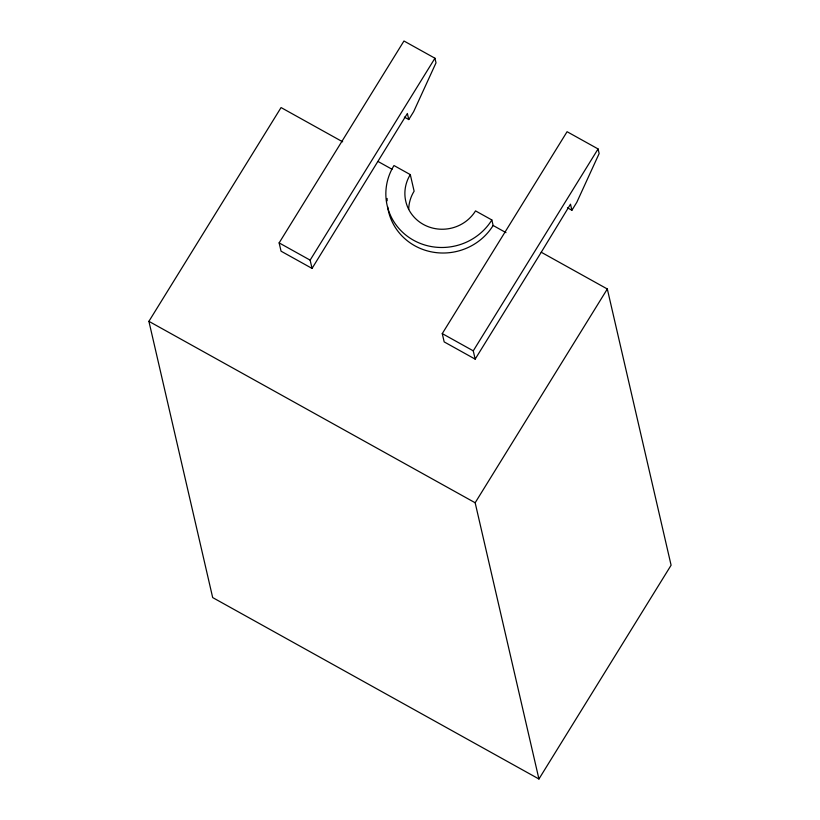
<?xml version="1.0" encoding="UTF-8"?>
<svg xmlns="http://www.w3.org/2000/svg" width="820" height="820" viewBox="0 0 820 820"><rect width="100%" height="100%" fill="white"/><g stroke="black" fill="none" stroke-linecap="round" stroke-linejoin="round"><path stroke-width="1.23" d="M567.471 207.798L571.899 210.268L570.495 204.19L541.251 252.242L607.323 288.988L671.098 565.226L538.935 779L212.677 597.575L148.902 321.337L281.065 107.563L342.657 141.809M408.77 119.556L407.366 113.478L312.051 268.417L281.055 251.186L279.138 242.894L403.963 41L434.948 58.23L436.014 62.843L413.639 111.684L408.77 119.556L404.342 117.086M312.051 268.417L310.134 260.135L434.948 58.23M541.251 252.242L475.169 359.129L444.173 341.899L442.267 333.607L567.081 131.712L598.077 148.943L599.143 153.555L576.788 202.345L571.899 210.268M475.169 359.129L473.263 350.847L598.077 148.943M538.935 779L475.159 502.762L607.323 288.988M491.856 219.965L475.538 210.894A38.13 36.408 -13 0 1 423.335 224.413A38.13 36.408 -13 0 1 410.297 174.609L393.979 165.537A57.205 54.612 -13 0 0 413.546 240.25A57.205 54.612 -13 0 0 491.856 219.965L493.127 225.49L505.981 232.634M378.122 161.53L392.042 169.268M279.138 242.894L310.134 260.135M442.267 333.607L473.263 350.847M148.902 321.337L475.159 502.762M410.297 174.609L414.12 191.183A38.13 36.408 -13 0 0 408.698 209.448M493.127 225.49A57.205 54.612 -13 0 1 432.724 252.119A57.205 54.612 -13 0 1 387.645 206.794M387.142 200.828A57.205 54.612 -13 0 1 387.132 198.46"/></g></svg>
